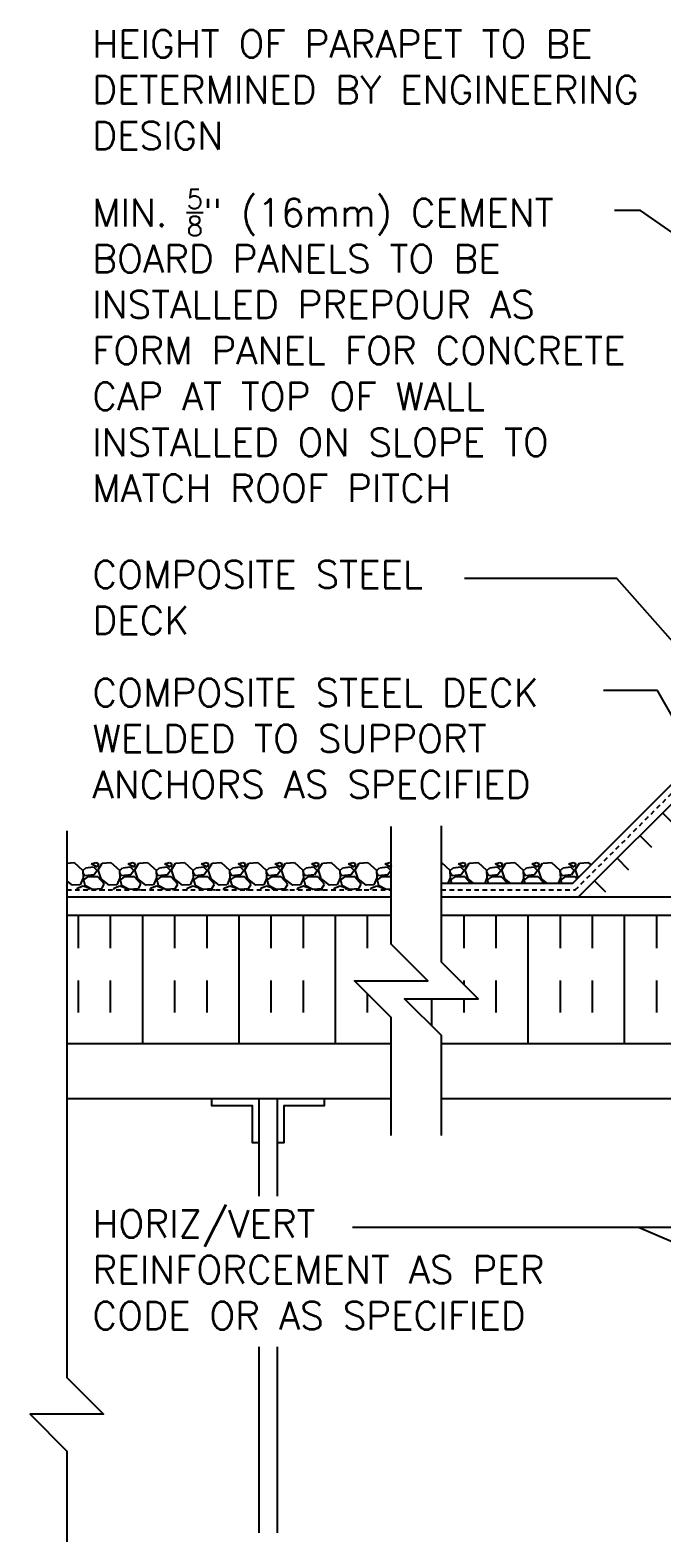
# Model space of a CAD drawing. Header units: inches. Extents: x 98.7 to 149.2, y 191.1 to 275.7.
# Drawn here: x 98.68 to 115.89, y 228.93 to 269.87 of the extents above; entities that cross this region are included whole.
import ezdxf

# ---------------------------------------------------------------- set-up
doc = ezdxf.new("R2010")
doc.units = ezdxf.units.IN
doc.header["$LTSCALE"] = 0.5
doc.header["$MEASUREMENT"] = 0
doc.linetypes.add('DASHED2', pattern=[0.375, 0.25, -0.125])
for name, color, linetype in [('HATCH', 12, 'Continuous'), ('line25', 2, 'Continuous'), ('LINE50', 5, 'Continuous'), ('LINE9', 9, 'Continuous'), ('TEXT', 4, 'Continuous')]:
    doc.layers.add(name, color=color, linetype=linetype)
doc.styles.add('DIM', font='romans.shx', dxfattribs={"width": 0.7})
doc.styles.add('ROMANS', font='romans.shx', dxfattribs={"height": 1.125})
doc.styles.get("Standard").update_dxf_attribs({"font": 'romans.shx', "height": 1.125})
doc.dimstyles.new('ext', dxfattribs={"dimscale": 12, "dimtxt": 0.09375, "dimasz": 0.09375, "dimexe": 0.09375, "dimexo": 0.0625, "dimgap": 0.0625, "dimtad": 0, "dimjust": 1, "dimdec": 1, "dimzin": 3, "dimdsep": 46, "dimlunit": 4, "dimtxsty": 'DIM', "dimcen": 0.09, "dimdle": 0.09375, "dimclrt": 4, "dimadec": 0, "dimazin": 0, "dimtfac": 1, "dimtdec": 1, "dimtmove": 2, "dimatfit": 3, "dimfxl": 1, "dimfrac": 2, "dimtolj": 1, "dimtzin": 0, "dimarcsym": 0})
doc.dimstyles.new('ext_12', dxfattribs={"dimscale": 12, "dimtxt": 0.09375, "dimasz": 0.09375, "dimexe": 0.09375, "dimexo": 0.0625, "dimgap": 0.0625, "dimtad": 1, "dimdec": 1, "dimzin": 3, "dimdsep": 46, "dimlunit": 4, "dimtxsty": 'DIM', "dimcen": 0.09, "dimdle": 0.09375, "dimclrt": 4, "dimadec": 0, "dimazin": 0, "dimtfac": 1, "dimtdec": 1, "dimtmove": 2, "dimatfit": 3, "dimfxl": 1, "dimfrac": 2, "dimtolj": 1, "dimtzin": 0, "dimarcsym": 0})

msp = doc.modelspace()

# ---------------------------------------------------------------- hatches: boundary and pattern name
at = {"layer": 'HATCH'}
h = msp.add_hatch(dxfattribs=at)
h.set_pattern_fill('INSUL', color=256, scale=7, angle=45, style=0)
h.set_pattern_definition([(135, (225.1225, 87.3576), (1.856155, 1.856155), []), (135, (225.7412, 87.9763), (1.856155, 1.856155), [0.875, -0.875]), (135, (226.36, 88.595), (1.856155, 1.856155), [0.875, -0.875])])
h.paths.add_polyline_path([(116.571, 246.384), (113.743, 246.384), (117.819, 250.46), (117.819, 247.632)])
h = msp.add_hatch(dxfattribs=at)
h.set_pattern_fill('INSUL', color=256, scale=7, angle=90, style=0)
h.set_pattern_definition([(90, (225.1225, 87.3576), (2.625, 2e-16), []), (90, (225.9975, 87.3576), (2.625, 2e-16), [0.875, -0.875]), (90, (226.8725, 87.3576), (2.625, 2e-16), [0.875, -0.875])])
h.paths.add_polyline_path([(109.882, 244.478), (109.882, 245.759), (117.819, 245.759), (117.819, 242.259), (109.882, 242.259), (109.882, 242.478), (108.882, 243.478), (110.882, 243.478)])
h.paths.add_polyline_path([(108.517, 245.759), (108.517, 244.969), (109.517, 243.969), (107.517, 243.969), (108.517, 242.969), (108.517, 242.259), (99.679, 242.259), (99.679, 245.759)])

# ---------------------------------------------------------------- linework, layer by layer
for p, q in [((113.462, 246.634), (117.569, 250.741)), ((99.679, 247.18), (99.882, 247.197)), ((99.882, 247.198), (100.112, 246.988)), ((100.113, 246.988), (100.123, 246.778)), ((100.121, 246.976), (100.201, 247.046)), ((100.172, 246.828), (100.122, 246.918)), ((100.123, 246.918), (100.123, 246.978)), ((100.202, 247.048), (100.402, 247.078)), ((100.352, 247.158), (100.472, 247.198)), ((100.503, 247.068), (100.353, 247.158)), ((100.403, 247.078), (100.503, 246.978)), ((100.503, 246.978), (100.423, 246.858)), ((100.473, 247.197), (100.543, 247.167)), ((100.543, 247.168), (100.503, 247.068)), ((100.531, 246.998), (100.641, 247.178)), ((100.612, 246.747), (100.532, 246.997)), ((100.642, 247.177), (100.882, 247.197)), ((100.882, 247.198), (101.112, 246.988)), ((101.113, 246.988), (101.123, 246.778)), ((101.121, 246.976), (101.201, 247.046)), ((101.172, 246.828), (101.122, 246.918)), ((101.123, 246.918), (101.123, 246.978)), ((101.202, 247.048), (101.402, 247.078)), ((101.352, 247.158), (101.472, 247.198)), ((101.503, 247.068), (101.353, 247.158)), ((101.403, 247.078), (101.503, 246.978)), ((101.503, 246.978), (101.423, 246.858)), ((101.473, 247.197), (101.543, 247.167)), ((101.543, 247.168), (101.503, 247.068)), ((101.531, 246.998), (101.641, 247.178)), ((101.612, 246.747), (101.532, 246.997)), ((101.642, 247.177), (101.882, 247.197)), ((101.882, 247.198), (102.112, 246.988)), ((102.113, 246.988), (102.123, 246.778)), ((102.121, 246.976), (102.201, 247.046)), ((102.172, 246.828), (102.122, 246.918)), ((102.123, 246.918), (102.123, 246.978)), ((102.202, 247.048), (102.402, 247.078)), ((102.352, 247.158), (102.472, 247.198)), ((102.503, 247.068), (102.353, 247.158)), ((102.403, 247.078), (102.503, 246.978)), ((102.503, 246.978), (102.423, 246.858)), ((102.473, 247.197), (102.543, 247.167)), ((102.543, 247.168), (102.503, 247.068)), ((102.531, 246.998), (102.641, 247.178)), ((102.612, 246.747), (102.532, 246.997)), ((102.642, 247.177), (102.882, 247.197)), ((102.882, 247.198), (103.112, 246.988)), ((103.113, 246.988), (103.123, 246.778)), ((103.121, 246.976), (103.201, 247.046)), ((103.172, 246.828), (103.122, 246.918)), ((103.123, 246.918), (103.123, 246.978)), ((103.202, 247.048), (103.402, 247.078)), ((103.352, 247.158), (103.472, 247.198)), ((103.503, 247.068), (103.353, 247.158)), ((103.403, 247.078), (103.503, 246.978)), ((103.503, 246.978), (103.423, 246.858)), ((103.473, 247.197), (103.543, 247.167)), ((103.543, 247.168), (103.503, 247.068)), ((103.531, 246.998), (103.641, 247.178)), ((103.612, 246.747), (103.532, 246.997)), ((103.642, 247.177), (103.882, 247.197)), ((103.882, 247.198), (104.112, 246.988)), ((104.113, 246.988), (104.123, 246.778)), ((104.121, 246.976), (104.201, 247.046)), ((104.172, 246.828), (104.122, 246.918)), ((104.123, 246.918), (104.123, 246.978)), ((104.202, 247.048), (104.402, 247.078)), ((104.352, 247.158), (104.472, 247.198)), ((104.503, 247.068), (104.353, 247.158)), ((104.403, 247.078), (104.503, 246.978)), ((104.503, 246.978), (104.423, 246.858)), ((104.473, 247.197), (104.543, 247.167)), ((104.543, 247.168), (104.503, 247.068)), ((104.531, 246.998), (104.641, 247.178)), ((104.612, 246.747), (104.532, 246.997)), ((104.642, 247.177), (104.882, 247.197)), ((104.882, 247.198), (105.112, 246.988)), ((105.113, 246.988), (105.123, 246.778)), ((105.121, 246.976), (105.201, 247.046)), ((105.172, 246.828), (105.122, 246.918)), ((105.123, 246.918), (105.123, 246.978)), ((105.202, 247.048), (105.402, 247.078)), ((105.352, 247.158), (105.472, 247.198)), ((105.503, 247.068), (105.353, 247.158)), ((105.403, 247.078), (105.503, 246.978)), ((105.503, 246.978), (105.423, 246.858)), ((105.473, 247.197), (105.543, 247.167)), ((105.543, 247.168), (105.503, 247.068)), ((105.531, 246.998), (105.641, 247.178)), ((105.612, 246.747), (105.532, 246.997)), ((105.642, 247.177), (105.882, 247.197)), ((105.882, 247.198), (106.112, 246.988)), ((106.113, 246.988), (106.123, 246.778)), ((106.121, 246.976), (106.201, 247.046)), ((106.172, 246.828), (106.122, 246.918)), ((106.123, 246.918), (106.123, 246.978)), ((106.202, 247.048), (106.402, 247.078)), ((106.352, 247.158), (106.472, 247.198)), ((106.503, 247.068), (106.353, 247.158)), ((106.403, 247.078), (106.503, 246.978)), ((106.503, 246.978), (106.423, 246.858)), ((106.473, 247.197), (106.543, 247.167)), ((106.543, 247.168), (106.503, 247.068)), ((106.531, 246.998), (106.641, 247.178)), ((106.612, 246.747), (106.532, 246.997)), ((106.642, 247.177), (106.882, 247.197)), ((106.882, 247.198), (107.112, 246.988)), ((107.113, 246.988), (107.123, 246.778)), ((107.121, 246.976), (107.201, 247.046)), ((107.172, 246.828), (107.122, 246.918)), ((107.123, 246.918), (107.123, 246.978)), ((107.202, 247.048), (107.402, 247.078)), ((107.352, 247.158), (107.472, 247.198)), ((107.503, 247.068), (107.353, 247.158)), ((107.403, 247.078), (107.503, 246.978)), ((107.503, 246.978), (107.423, 246.858)), ((107.473, 247.197), (107.543, 247.167)), ((107.543, 247.168), (107.503, 247.068)), ((107.531, 246.998), (107.641, 247.178)), ((107.612, 246.747), (107.532, 246.997)), ((107.642, 247.177), (107.882, 247.197)), ((107.882, 247.198), (108.112, 246.988)), ((108.113, 246.988), (108.123, 246.778)), ((108.121, 246.976), (108.201, 247.046)), ((108.172, 246.828), (108.122, 246.918)), ((108.123, 246.918), (108.123, 246.978)), ((108.202, 247.048), (108.402, 247.078)), ((108.352, 247.158), (108.472, 247.198)), ((108.503, 247.068), (108.353, 247.158)), ((108.403, 247.078), (108.503, 246.978)), ((108.503, 246.978), (108.423, 246.858)), ((108.473, 247.197), (108.517, 247.178)), ((108.517, 247.102), (108.503, 247.068)), ((109.882, 247.198), (110.112, 246.988)), ((109.882, 247.197), (109.882, 247.197)), ((110.113, 246.988), (110.123, 246.778)), ((110.121, 246.976), (110.201, 247.046)), ((110.172, 246.828), (110.122, 246.918)), ((110.123, 246.918), (110.123, 246.978)), ((110.202, 247.048), (110.402, 247.078)), ((110.352, 247.158), (110.472, 247.198)), ((110.503, 247.068), (110.353, 247.158)), ((110.403, 247.078), (110.503, 246.978)), ((110.503, 246.978), (110.423, 246.858)), ((110.473, 247.197), (110.543, 247.167)), ((110.543, 247.168), (110.503, 247.068)), ((110.531, 246.998), (110.641, 247.178)), ((110.612, 246.747), (110.532, 246.997)), ((110.642, 247.177), (110.882, 247.197)), ((110.882, 247.198), (111.112, 246.988)), ((111.113, 246.988), (111.123, 246.778)), ((111.121, 246.976), (111.201, 247.046)), ((111.172, 246.828), (111.122, 246.918)), ((111.123, 246.918), (111.123, 246.978)), ((111.202, 247.048), (111.402, 247.078)), ((111.352, 247.158), (111.472, 247.198)), ((111.503, 247.068), (111.353, 247.158)), ((111.403, 247.078), (111.503, 246.978)), ((111.503, 246.978), (111.423, 246.858)), ((111.473, 247.197), (111.543, 247.167)), ((111.543, 247.168), (111.503, 247.068)), ((111.531, 246.998), (111.641, 247.178)), ((111.612, 246.747), (111.532, 246.997)), ((111.642, 247.177), (111.882, 247.197)), ((111.882, 247.198), (112.112, 246.988)), ((112.113, 246.988), (112.123, 246.778)), ((112.121, 246.976), (112.201, 247.046)), ((112.172, 246.828), (112.122, 246.918)), ((112.123, 246.918), (112.123, 246.978)), ((112.202, 247.048), (112.402, 247.078)), ((112.352, 247.158), (112.472, 247.198)), ((112.503, 247.068), (112.353, 247.158)), ((112.403, 247.078), (112.503, 246.978)), ((112.503, 246.978), (112.423, 246.858)), ((112.473, 247.197), (112.543, 247.167)), ((112.543, 247.168), (112.503, 247.068)), ((112.531, 246.998), (112.641, 247.178)), ((112.612, 246.747), (112.532, 246.997)), ((112.642, 247.177), (112.882, 247.197)), ((112.882, 247.198), (113.112, 246.988)), ((113.113, 246.988), (113.123, 246.778)), ((113.121, 246.976), (113.201, 247.046)), ((113.172, 246.828), (113.122, 246.918)), ((113.123, 246.918), (113.123, 246.978)), ((113.202, 247.048), (113.402, 247.078)), ((113.352, 247.158), (113.472, 247.198)), ((113.503, 247.068), (113.353, 247.158)), ((113.403, 247.078), (113.503, 246.978)), ((113.503, 246.978), (113.423, 246.858)), ((113.473, 247.197), (113.543, 247.167)), ((113.543, 247.168), (113.503, 247.068)), ((113.531, 246.998), (113.641, 247.178)), ((113.604, 246.775), (113.532, 246.997)), ((113.642, 247.177), (113.882, 247.197)), ((113.882, 247.198), (113.957, 247.129)), ((99.832, 246.578), (99.679, 246.697)), ((99.703, 246.608), (99.679, 246.633)), ((99.679, 246.57), (99.701, 246.607)), ((100.043, 246.587), (99.833, 246.577)), ((99.962, 246.487), (99.943, 246.446)), ((100.123, 246.547), (99.963, 246.487)), ((100.124, 246.779), (100.044, 246.589)), ((100.282, 246.498), (100.122, 246.548)), ((100.132, 246.718), (100.172, 246.578)), ((100.263, 246.809), (100.133, 246.719)), ((100.422, 246.857), (100.172, 246.827)), ((100.172, 246.577), (100.382, 246.467)), ((100.523, 246.808), (100.263, 246.808)), ((100.305, 246.446), (100.283, 246.498)), ((100.383, 246.469), (100.633, 246.489)), ((100.703, 246.608), (100.523, 246.808)), ((100.832, 246.578), (100.612, 246.748)), ((100.631, 246.487), (100.701, 246.607)), ((101.043, 246.587), (100.833, 246.577)), ((100.962, 246.487), (100.943, 246.446)), ((101.123, 246.547), (100.963, 246.487)), ((101.124, 246.779), (101.044, 246.589)), ((101.282, 246.498), (101.122, 246.548)), ((101.132, 246.718), (101.172, 246.578)), ((101.263, 246.809), (101.133, 246.719)), ((101.422, 246.857), (101.172, 246.827)), ((101.172, 246.577), (101.382, 246.467)), ((101.523, 246.808), (101.263, 246.808)), ((101.305, 246.446), (101.283, 246.498)), ((101.383, 246.469), (101.633, 246.489)), ((101.703, 246.608), (101.523, 246.808)), ((101.832, 246.578), (101.612, 246.748)), ((101.631, 246.487), (101.701, 246.607)), ((102.043, 246.587), (101.833, 246.577)), ((101.962, 246.487), (101.943, 246.446)), ((102.123, 246.547), (101.963, 246.487)), ((102.124, 246.779), (102.044, 246.589)), ((102.282, 246.498), (102.122, 246.548)), ((102.132, 246.718), (102.172, 246.578)), ((102.263, 246.809), (102.133, 246.719)), ((102.422, 246.857), (102.172, 246.827)), ((102.172, 246.577), (102.382, 246.467)), ((102.523, 246.808), (102.263, 246.808)), ((102.305, 246.446), (102.283, 246.498)), ((102.383, 246.469), (102.633, 246.489)), ((102.702, 246.608), (102.522, 246.808)), ((102.832, 246.578), (102.612, 246.748)), ((102.631, 246.487), (102.701, 246.607)), ((103.043, 246.587), (102.833, 246.577)), ((102.962, 246.487), (102.943, 246.446)), ((103.123, 246.547), (102.963, 246.487)), ((103.124, 246.779), (103.044, 246.589)), ((103.282, 246.498), (103.122, 246.548)), ((103.132, 246.718), (103.172, 246.578)), ((103.263, 246.809), (103.133, 246.719)), ((103.422, 246.857), (103.172, 246.827)), ((103.172, 246.577), (103.382, 246.467)), ((103.523, 246.808), (103.263, 246.808)), ((103.305, 246.446), (103.283, 246.498)), ((103.383, 246.469), (103.633, 246.489)), ((103.702, 246.608), (103.522, 246.808)), ((103.832, 246.578), (103.612, 246.748)), ((103.631, 246.487), (103.701, 246.607)), ((104.043, 246.587), (103.833, 246.577)), ((103.962, 246.487), (103.943, 246.446)), ((104.123, 246.547), (103.963, 246.487)), ((104.124, 246.779), (104.044, 246.589)), ((104.282, 246.498), (104.122, 246.548)), ((104.132, 246.718), (104.172, 246.578)), ((104.263, 246.809), (104.133, 246.719)), ((104.422, 246.857), (104.172, 246.827)), ((104.172, 246.577), (104.382, 246.467)), ((104.523, 246.808), (104.263, 246.808)), ((104.305, 246.446), (104.283, 246.498)), ((104.383, 246.469), (104.633, 246.489)), ((104.702, 246.608), (104.522, 246.808)), ((104.833, 246.578), (104.613, 246.748)), ((104.631, 246.487), (104.701, 246.607)), ((105.043, 246.587), (104.833, 246.577)), ((104.962, 246.487), (104.943, 246.446)), ((105.123, 246.547), (104.963, 246.487)), ((105.124, 246.779), (105.044, 246.589)), ((105.282, 246.498), (105.122, 246.548)), ((105.132, 246.718), (105.172, 246.578)), ((105.263, 246.809), (105.133, 246.719)), ((105.422, 246.857), (105.172, 246.827)), ((105.172, 246.577), (105.382, 246.467)), ((105.523, 246.808), (105.263, 246.808)), ((105.305, 246.446), (105.283, 246.498)), ((105.383, 246.469), (105.633, 246.489)), ((105.702, 246.608), (105.522, 246.808)), ((105.833, 246.578), (105.613, 246.748)), ((105.631, 246.487), (105.701, 246.607)), ((106.043, 246.587), (105.833, 246.577)), ((105.962, 246.487), (105.943, 246.446)), ((106.123, 246.547), (105.963, 246.487)), ((106.124, 246.779), (106.044, 246.589)), ((106.282, 246.498), (106.122, 246.548)), ((106.132, 246.718), (106.172, 246.578)), ((106.263, 246.809), (106.133, 246.719)), ((106.422, 246.857), (106.172, 246.827)), ((106.172, 246.577), (106.382, 246.467)), ((106.523, 246.808), (106.263, 246.808)), ((106.305, 246.446), (106.283, 246.498)), ((106.383, 246.469), (106.633, 246.489)), ((106.702, 246.608), (106.522, 246.808)), ((106.833, 246.578), (106.613, 246.748)), ((106.631, 246.487), (106.701, 246.607)), ((107.043, 246.587), (106.833, 246.577)), ((106.962, 246.487), (106.943, 246.446)), ((107.123, 246.547), (106.963, 246.487)), ((107.124, 246.779), (107.044, 246.589)), ((107.282, 246.498), (107.122, 246.548)), ((107.132, 246.718), (107.172, 246.578)), ((107.263, 246.809), (107.133, 246.719)), ((107.422, 246.857), (107.172, 246.827)), ((107.172, 246.577), (107.382, 246.467)), ((107.523, 246.808), (107.263, 246.808)), ((107.305, 246.446), (107.283, 246.498)), ((107.383, 246.469), (107.633, 246.489)), ((107.702, 246.608), (107.522, 246.808)), ((107.833, 246.578), (107.613, 246.748)), ((107.631, 246.487), (107.701, 246.607)), ((108.043, 246.587), (107.833, 246.577)), ((107.962, 246.487), (107.943, 246.446)), ((108.123, 246.547), (107.963, 246.487)), ((108.124, 246.779), (108.044, 246.589)), ((108.282, 246.498), (108.122, 246.548)), ((108.132, 246.718), (108.172, 246.578)), ((108.263, 246.809), (108.133, 246.719)), ((108.422, 246.857), (108.172, 246.827)), ((108.172, 246.577), (108.382, 246.467)), ((108.517, 246.808), (108.263, 246.808)), ((108.305, 246.446), (108.283, 246.498)), ((108.383, 246.469), (108.517, 246.48)), ((109.882, 246.634), (113.462, 246.634)), ((110.124, 246.779), (110.062, 246.634)), ((110.132, 246.718), (110.156, 246.634)), ((110.263, 246.809), (110.133, 246.719)), ((110.422, 246.857), (110.172, 246.827)), ((110.523, 246.808), (110.263, 246.808)), ((110.679, 246.634), (110.522, 246.807)), ((110.761, 246.634), (110.613, 246.748)), ((111.124, 246.779), (111.062, 246.634)), ((111.132, 246.718), (111.156, 246.634)), ((111.263, 246.809), (111.133, 246.719)), ((111.422, 246.857), (111.172, 246.827)), ((111.523, 246.808), (111.263, 246.808)), ((111.679, 246.634), (111.522, 246.807)), ((111.761, 246.634), (111.613, 246.748)), ((112.124, 246.779), (112.062, 246.634)), ((112.132, 246.718), (112.156, 246.634)), ((112.263, 246.809), (112.133, 246.719)), ((112.422, 246.857), (112.172, 246.827)), ((112.523, 246.808), (112.263, 246.808)), ((112.679, 246.634), (112.522, 246.807)), ((112.761, 246.634), (112.613, 246.748)), ((113.124, 246.779), (113.062, 246.634)), ((113.132, 246.718), (113.156, 246.634)), ((113.263, 246.809), (113.133, 246.719)), ((113.422, 246.857), (113.172, 246.827)), ((113.523, 246.808), (113.263, 246.808)), ((113.576, 246.748), (113.522, 246.807)), ((99.679, 246.449), (99.713, 246.446)), ((100.564, 246.446), (100.613, 246.458)), ((100.612, 246.457), (100.713, 246.446)), ((101.564, 246.446), (101.613, 246.458)), ((101.612, 246.457), (101.713, 246.446)), ((102.564, 246.446), (102.613, 246.458)), ((102.612, 246.457), (102.713, 246.446)), ((103.564, 246.446), (103.613, 246.458)), ((103.612, 246.457), (103.713, 246.446)), ((104.564, 246.446), (104.613, 246.458)), ((104.612, 246.457), (104.713, 246.446)), ((105.564, 246.446), (105.613, 246.458)), ((105.612, 246.457), (105.713, 246.446)), ((106.564, 246.446), (106.613, 246.458)), ((106.612, 246.457), (106.713, 246.446)), ((107.564, 246.446), (107.613, 246.458)), ((107.612, 246.457), (107.713, 246.446))]:
    msp.add_line(p, q, dxfattribs=at)
at = {"layer": 'line25'}
msp.add_line((113.618, 246.259), (117.819, 250.46), dxfattribs=at)
at = {"layer": 'line25', "color": 192}
for p, q in [((108.517, 240.759), (99.679, 240.759)), ((118.757, 240.759), (109.882, 240.759))]:
    msp.add_line(p, q, dxfattribs=at)
at = {"layer": 'line25'}
for points in [[(99.679, 245.759), (108.517, 245.759)], [(109.882, 245.759), (117.819, 245.759)]]:
    msp.add_lwpolyline(points, dxfattribs=at)
at = {"layer": 'LINE50', "color": 9, "linetype": 'DASHED2'}
for p, q in [((113.525, 246.446), (117.694, 250.616)), ((99.679, 246.446), (108.517, 246.446)), ((109.882, 246.446), (113.525, 246.446))]:
    msp.add_line(p, q, dxfattribs=at)
at = {"layer": 'LINE9'}
for p, q in [((108.517, 242.259), (99.679, 242.259)), ((122.925, 242.259), (109.882, 242.259)), ((104.913, 240.759), (104.913, 238.106)), ((105.413, 240.759), (105.413, 238.106)), ((104.913, 234.001), (104.913, 228.937)), ((105.413, 234.001), (105.413, 228.937))]:
    msp.add_line(p, q, dxfattribs=at)
for points in [[(108.517, 239.759), (108.517, 242.969), (107.517, 243.969), (109.517, 243.969), (108.517, 244.969), (108.517, 248.178)], [(109.882, 239.759), (109.882, 242.478), (108.882, 243.478), (110.882, 243.478), (109.882, 244.478), (109.882, 248.197)], [(99.679, 248.053), (99.679, 233.163), (100.679, 232.163), (99.679, 232.163), (98.679, 232.163), (99.679, 231.163), (99.679, 217.718)], [(99.679, 246.259), (108.517, 246.259)], [(109.882, 246.259), (117.819, 246.259)], [(105.413, 239.571), (105.6, 239.571), (105.6, 240.571), (106.702, 240.571), (106.702, 240.759), (103.623, 240.759), (103.623, 240.571), (104.725, 240.571), (104.725, 239.571), (104.913, 239.571)]]:
    msp.add_lwpolyline(points, dxfattribs=at)

# ---------------------------------------------------------------- texts
at = {"layer": 'TEXT', "char_height": 0.75, "width": 16.32923, "attachment_point": 4}
for s, insert in [('\\A1;HEIGHT OF PARAPET TO BE DETERMINED BY ENGINEERING DESIGN', (100.371, 268.246)), ('\\A1;MIN. {\\H0.7x;\\S5/8;\\H1.429x;"} (16mm) CEMENT BOARD PANELS TO BE INSTALLED PREPOUR AS FORM PANEL FOR CONCRETE CAP AT TOP OF WALL INSTALLED ON SLOPE TO MATCH ROOF PITCH', (100.371, 261.273))]:
    msp.add_mtext(s, dxfattribs=dict(at, insert=insert))
at = {"layer": 'TEXT', "char_height": 0.75, "attachment_point": 1, "style": 'ROMANS'}
for s, insert, width in [('COMPOSITE STEEL DECK', (100.378, 255.414), 10.99211), ('COMPOSITE STEEL DECK WELDED TO SUPPORT ANCHORS AS SPECIFIED', (100.378, 252.196), 14.65126), ('HORIZ/VERT REINFORCEMENT AS PER CODE OR AS SPECIFIED', (100.378, 237.727), 14.65126)]:
    msp.add_mtext(s, dxfattribs=dict(at, insert=insert, width=width))

# ---------------------------------------------------------------- leaders
at = {"layer": 'TEXT'}
for points, dimstyle in [([(118.033, 263.06), (115.309, 264.956), (114.599, 264.956)], 'ext'), ([(125.839, 242.259), (114.659, 254.935), (110.515, 254.935)], 'ext_12'), ([(121.878, 241.107), (115.771, 251.881), (114.299, 251.881)], 'ext_12'), ([(123.04, 237.248), (107.458, 237.248)], 'ext_12'), ([(124.044, 233.522), (115.249, 237.248), (107.458, 237.248)], 'ext_12')]:
    msp.add_leader(points, dimstyle=dimstyle, override={"dimgap": 0.0625, "dimtad": 0}, dxfattribs=at)

doc.saveas('drawing.dxf')
